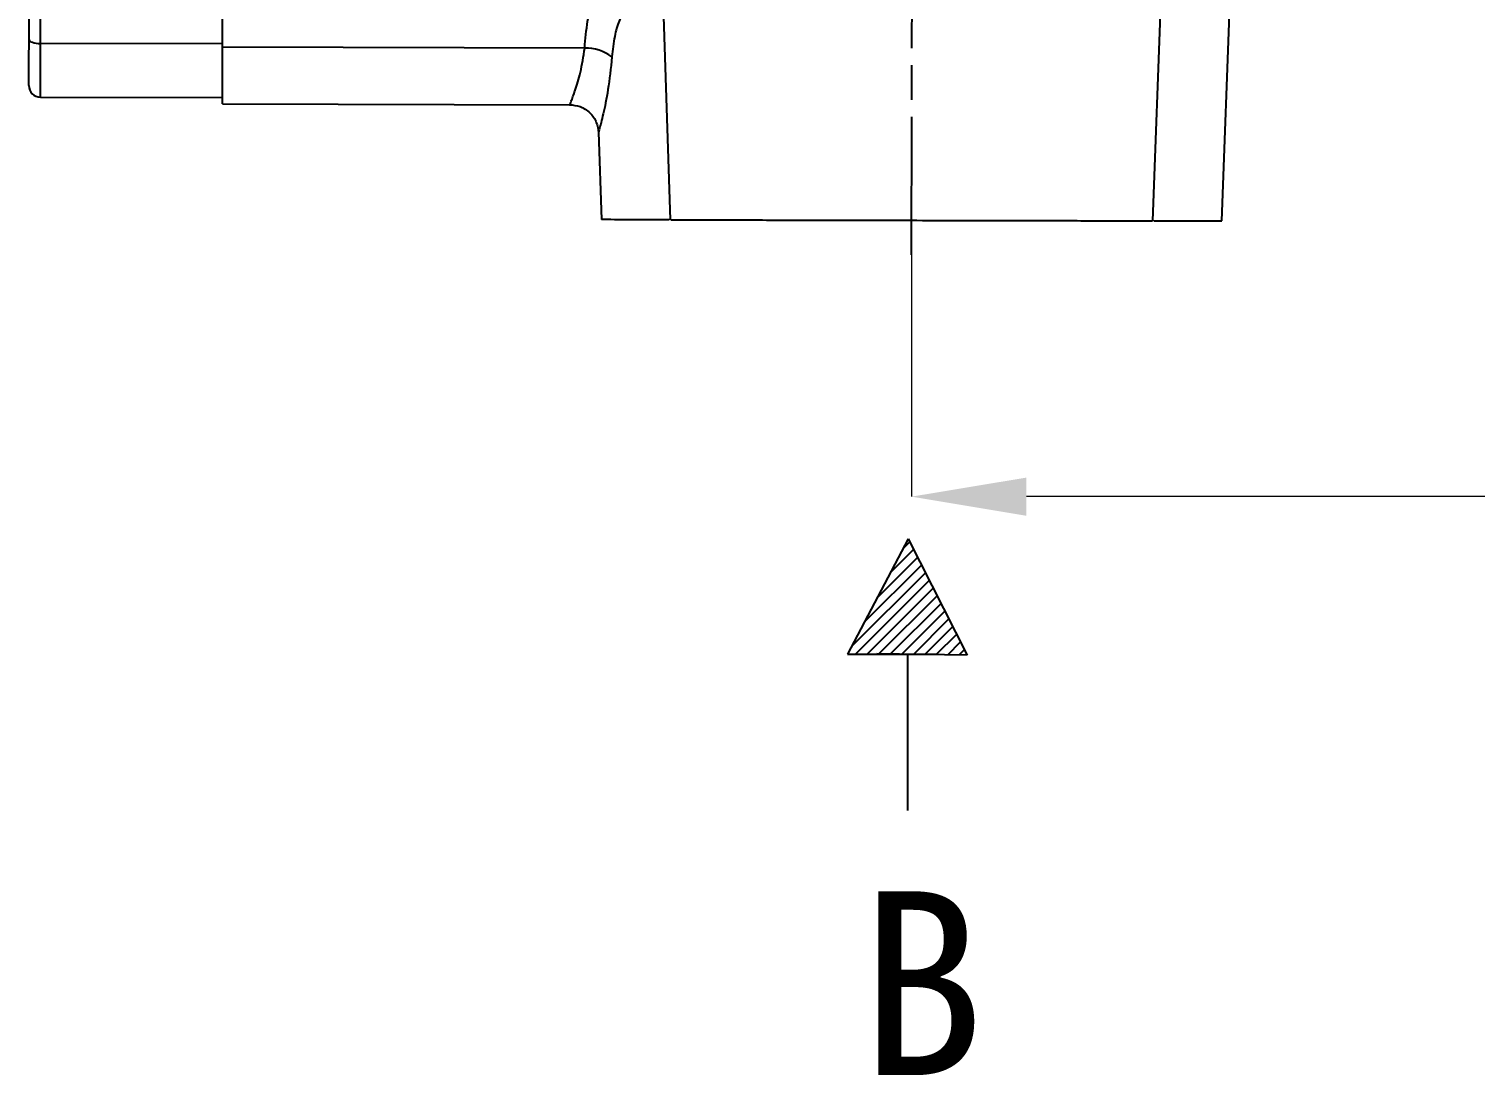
# Model space of a CAD drawing. Header units: millimetres. Extents: x 5659 to 7608, y 3628 to 5007.
# Drawn here: x 6042.7 to 6168.6, y 4593.6 to 4684.7 of the extents above; entities that cross this region are included whole.
import ezdxf

# ---------------------------------------------------------------- set-up
doc = ezdxf.new("R2010")
doc.units = ezdxf.units.MM
doc.linetypes.add('AM_ISO08W050', pattern=[18, 12, -1.5, 3, -1.5])
for name, color, linetype, lineweight in [('AM_5', 3, 'Continuous', 25), ('AM_7', 4, 'AM_ISO08W050', 25), ('文字', 7, 'Continuous', 13)]:
    doc.layers.add(name, color=color, linetype=linetype, lineweight=lineweight)
doc.layers.add('layer 1', color=7, linetype='Continuous')
doc.styles.add('SLDTEXTSTYLE1', font='txt.shx', dxfattribs={"width": 0.7, "bigfont": 'gbcbig.shx'})
doc.styles.add('STYLE1', font='txt.shx', dxfattribs={"width": 0.8, "height": 3, "bigfont": 'hzdx.shx'})
doc.dimstyles.new('SLDDIMSTYLE12$0', dxfattribs={"dimtxt": 12, "dimasz": 10, "dimexe": 0, "dimexo": 0.0625, "dimgap": 0.875, "dimtad": 1, "dimdec": 1, "dimlfac": 1.8, "dimrnd": 1e-09, "dimzin": 12, "dimdsep": 46, "dimtxsty": 'SLDTEXTSTYLE1', "dimcen": 0.09, "dimdle": 8.16, "dimclrd": 3, "dimclre": 3, "dimadec": 0, "dimazin": 3, "dimtfac": 1, "dimtdec": 1, "dimtofl": 0, "dimtmove": 0, "dimatfit": 3, "dimfxl": 0, "dimfrac": 2, "dimtolj": 1, "dimlwd": 5, "dimlwe": 5, "dimarcsym": 0})

# ---------------------------------------------------------------- blocks, each defined once
blk = doc.blocks.new('*D59')
at = {"layer": 'AM_5', "color": 3, "linetype": 'Continuous', "lineweight": 5, "transparency": 16777216}
for p, q in [((6119.54, 4667.95), (6119.54, 4643.95)), ((6271.46, 4643.95), (6129.54, 4643.95))]:
    blk.add_line(p, q, dxfattribs=at)
at = {"layer": 'AM_5', "color": 3, "lineweight": 5, "transparency": 16777216}
blk.add_line((6281.46, 4631.23), (6281.46, 4643.95), dxfattribs=at)
at = {"layer": 'AM_5', "color": 3, "transparency": 16777216}
for points in [[(6129.54, 4645.61), (6129.54, 4642.28), (6119.54, 4643.95)], [(6271.46, 4645.61), (6271.46, 4642.28), (6281.46, 4643.95)]]:
    blk.add_solid(points, dxfattribs=at)
at = {"layer": 'Defpoints', "color": 0, "transparency": 16777216}
for p in [(6119.54, 4668.01), (6119.54, 4643.95), (6281.46, 4631.17)]:
    blk.add_point(p, dxfattribs=at)
at = {"layer": 'AM_5', "color": 0, "transparency": 16777216, "insert": (6184.18, 4650.82), "char_height": 12, "attachment_point": 5, "style": 'SLDTEXTSTYLE1'}
blk.add_mtext('\\A1;160', dxfattribs=at)

msp = doc.modelspace()

# ---------------------------------------------------------------- hatches: boundary and pattern name
at = {"layer": 'layer 1'}
h = msp.add_hatch(dxfattribs=at)
h.set_pattern_fill('ANSI31', color=256, scale=0.225)
h.set_pattern_definition([(45, (-998.4277, 5839.8265), (-0.50513941, 0.50513941), [])])
h.paths.add_polyline_path([(6119.244, 4640.263), (6113.964, 4630.227), (6119.176, 4630.227), (6124.386, 4630.156)])

# ---------------------------------------------------------------- linework, layer by layer
at = {"color": 7, "linetype": 'Continuous', "lineweight": 25}
for p, q in [((6096.96, 4716.325), (6098.542, 4668.054)), ((6140.542, 4667.964), (6142.327, 4716.129)), ((6043.732, 4683.404), (6043.746, 4689.727)), ((6146.542, 4667.952), (6147.286, 4688.02)), ((6043.722, 4678.736), (6043.732, 4683.404)), ((6059.575, 4683.37), (6043.732, 4683.404)), ((6091.091, 4683.005), (6059.574, 4683.073)), ((6043.722, 4678.736), (6059.565, 4678.702)), ((6059.564, 4678.138), (6089.8, 4678.073)), ((6092.293, 4675.691), (6092.542, 4668.067))]:
    msp.add_line(p, q, dxfattribs=at)
at = {"color": 7, "linetype": 'Continuous', "lineweight": 25, "flags": 128}
msp.add_lwpolyline([(6042.733, 4683.758), (6042.752, 4683.689), (6042.809, 4683.623), (6042.901, 4683.562), (6043.025, 4683.509), (6043.177, 4683.465), (6043.35, 4683.432), (6043.537, 4683.411), (6043.732, 4683.404)], dxfattribs=at)
at = {"color": 7, "linetype": 'Continuous', "lineweight": 25}
for centre, radius, start, end in [((6240.756, 4767.954), 91.48, 180, 290.22656), ((6240.756, 4767.954), 91.441, 188.79238, 262.46584), ((6240.756, 4767.954), 90.976, 188.79238, 262.46584), ((6240.756, 4767.954), 86.42, 189.2043, 262.12076), ((6091.113, 4679.049), 3.957, 53.57818, 90.31639), ((6043.725, 4679.736), 1, 179.87751, 269.87751)]:
    msp.add_arc(centre, radius, start, end, dxfattribs=at)
for points in [[(6240.756, 4674.214), (6237.689, 4674.301), (6231.553, 4674.475), (6222.439, 4675.878), (6213.501, 4678.104), (6204.826, 4681.211), (6196.496, 4685.15), (6188.593, 4689.887), (6181.192, 4695.376), (6174.365, 4701.564), (6168.177, 4708.391), (6162.689, 4715.792), (6157.952, 4723.695), (6154.013, 4732.024), (6150.905, 4740.699), (6148.68, 4749.637), (6147.277, 4758.752), (6147.103, 4764.887), (6147.016, 4767.955)], [(6229.967, 4670.281), (6226.315, 4670.805), (6219.012, 4671.853), (6208.369, 4674.973), (6198.126, 4679.181), (6188.425, 4684.536), (6179.386, 4690.941), (6171.124, 4698.322), (6163.743, 4706.584), (6157.338, 4715.623), (6151.982, 4725.324), (6147.775, 4735.567), (6144.655, 4746.21), (6143.607, 4753.514), (6143.083, 4757.165)], [(6223.424, 4670.484), (6220.13, 4671.17), (6213.542, 4672.543), (6203.989, 4675.863), (6194.806, 4680.067), (6186.103, 4685.203), (6177.966, 4691.192), (6170.482, 4697.98), (6163.726, 4705.493), (6157.772, 4713.656), (6152.673, 4722.38), (6148.509, 4731.582), (6145.229, 4741.148), (6143.884, 4747.742), (6143.212, 4751.04)], [(6059.574, 4683.073), (6059.576, 4683.864), (6059.58, 4685.446), (6059.584, 4687.359), (6059.587, 4688.819), (6059.588, 4689.262), (6059.588, 4689.484)], [(6059.564, 4678.138), (6059.564, 4678.205), (6059.564, 4678.34), (6059.567, 4679.409), (6059.57, 4680.988), (6059.573, 4682.378), (6059.574, 4683.073)]]:
    msp.add_open_spline(points, degree=3, dxfattribs=at)
for points, knots in [([(6228.782, 4683.411), (6226.403, 4683.801), (6223.711, 4684.242), (6220.751, 4684.941), (6219.832, 4685.168), (6218.915, 4685.405), (6218.001, 4685.653), (6217.089, 4685.91), (6216.451, 4686.098), (6215.846, 4686.281), (6214.797, 4686.603), (6213.215, 4687.121), (6211.434, 4687.753), (6209.888, 4688.336), (6208.645, 4688.831), (6207.614, 4689.259), (6206.822, 4689.597), (6206.035, 4689.943), (6205.25, 4690.297), (6204.469, 4690.659), (6203.924, 4690.919), (6203.405, 4691.169), (6202.34, 4691.69), (6200.641, 4692.563), (6198.631, 4693.671), (6196.436, 4694.952), (6194.202, 4696.353), (6192.131, 4697.754), (6190.888, 4698.639), (6189.826, 4699.414), (6188.662, 4700.29), (6187.139, 4701.49), (6185.872, 4702.536), (6184.859, 4703.402), (6184.09, 4704.076), (6183.33, 4704.76), (6182.577, 4705.452), (6181.833, 4706.153), (6181.319, 4706.649), (6180.866, 4707.092), (6179.398, 4708.542), (6177.028, 4711.056), (6174.039, 4714.606), (6171.434, 4718.037), (6169.113, 4721.439), (6166.856, 4725.105), (6164.07, 4730.186), (6161.016, 4737.03), (6158.214, 4745.366), (6157.085, 4751.108), (6156.52, 4753.98)], [0, 0, 0, 0, 0.0669054, 0.0756699, 0.0844343, 0.0931986, 0.1019628, 0.110727, 0.119491, 0.1204246, 0.1282783, 0.1499631, 0.1666235, 0.1807533, 0.1958166, 0.2037808, 0.2117449, 0.219709, 0.2276731, 0.2356371, 0.2436011, 0.2444503, 0.2516161, 0.2765316, 0.2974645, 0.315335, 0.3470796, 0.3706379, 0.3847586, 0.3894352, 0.4071383, 0.4252052, 0.4432721, 0.4527358, 0.4621996, 0.4716633, 0.481127, 0.4905907, 0.5000544, 0.5009281, 0.5082098, 0.5573213, 0.596775, 0.6369947, 0.6768853, 0.7110643, 0.7564848, 0.8376565, 0.9188283, 1, 1, 1, 1]), ([(6042.733, 4683.758), (6042.735, 4684.605), (6042.739, 4686.327), (6042.743, 4688.419), (6042.746, 4690.004), (6042.747, 4690.479), (6042.748, 4690.713)], [0, 0, 0, 0, 0.2457963, 0.5, 0.7542037, 1, 1, 1, 1]), ([(6091.091, 4683.005), (6091.162, 4683.804), (6091.3, 4685.37), (6091.76, 4687.257), (6092.437, 4688.737), (6093.111, 4689.179), (6093.464, 4689.412)], [0, 0, 0, 0, 0.24563128, 0.48189632, 0.72795587, 1, 1, 1, 1]), ([(6095.623, 4687.037), (6095.3, 4686.863), (6094.684, 4686.531), (6094.069, 4685.428), (6093.649, 4684.013), (6093.527, 4682.849), (6093.462, 4682.232)], [0, 0, 0, 0, 0.2703279, 0.514495, 0.7428516, 1, 1, 1, 1]), ([(6042.725, 4679.738), (6042.725, 4679.791), (6042.725, 4679.898), (6042.727, 4680.768), (6042.73, 4682.069), (6042.732, 4683.204), (6042.733, 4683.758)], [0, 0, 0, 0, 0.244178, 0.5, 0.755822, 1, 1, 1, 1]), ([(6089.8, 4678.073), (6089.827, 4678.136), (6089.88, 4678.263), (6090.259, 4679.281), (6090.751, 4680.834), (6090.977, 4682.274), (6091.091, 4683.005)], [0, 0, 0, 0, 0.2379914, 0.4818785, 0.7367294, 1, 1, 1, 1]), ([(6093.462, 4682.232), (6093.357, 4681.242), (6093.154, 4679.321), (6092.697, 4677.206), (6092.357, 4675.876), (6092.32, 4675.75), (6092.304, 4675.691)], [0, 0, 0, 0, 0.2781733, 0.5397402, 0.7842945, 1, 1, 1, 1]), ([(6089.78, 4678.073), (6090.091, 4678.042), (6090.57, 4677.995), (6091.149, 4677.693), (6091.549, 4677.38), (6091.874, 4676.989), (6092.193, 4676.42), (6092.254, 4675.942), (6092.294, 4675.632)], [0, 0, 0, 0, 0.23972441, 0.36855075, 0.50003925, 0.63152203, 0.7603319, 1, 1, 1, 1]), ([(6098.455, 4668.054), (6098.416, 4668.054), (6097.35, 4668.057), (6095.784, 4668.06), (6093.912, 4668.064), (6092.763, 4668.067), (6092.616, 4668.067), (6092.542, 4668.067)], [0, 0, 0, 0, 0.0094252, 0.2570689, 0.5047126, 0.7523563, 1, 1, 1, 1]), ([(6098.588, 4668.054), (6098.614, 4668.054), (6098.671, 4668.054), (6099.555, 4668.052), (6101.051, 4668.048), (6103.15, 4668.044), (6105.76, 4668.038), (6108.807, 4668.032), (6112.191, 4668.025), (6115.808, 4668.017), (6118.298, 4668.012), (6119.542, 4668.009)], [0, 0, 0, 0, 0.0943349, 0.2075431, 0.3207512, 0.4339593, 0.5471675, 0.6603756, 0.7735837, 0.8867919, 1, 1, 1, 1]), ([(6119.542, 4668.009), (6120.787, 4668.006), (6123.277, 4668.001), (6126.893, 4667.993), (6130.278, 4667.986), (6133.325, 4667.979), (6135.935, 4667.974), (6138.033, 4667.969), (6139.53, 4667.966), (6140.414, 4667.964), (6140.47, 4667.964), (6140.496, 4667.964)], [0, 0, 0, 0, 0.1132081, 0.2264163, 0.3396244, 0.4528325, 0.5660407, 0.6792488, 0.792457, 0.9056651, 1, 1, 1, 1]), ([(6140.63, 4667.964), (6140.669, 4667.964), (6141.735, 4667.962), (6143.301, 4667.958), (6145.173, 4667.954), (6146.322, 4667.952), (6146.469, 4667.952), (6146.542, 4667.952)], [0, 0, 0, 0, 0.0094252, 0.2570689, 0.5047126, 0.7523563, 1, 1, 1, 1])]:
    msp.add_open_spline(points, degree=3, knots=knots, dxfattribs=at)
at = {"layer": 'AM_7'}
msp.add_line((6119.536, 4665.009), (6119.763, 4771.009), dxfattribs=at)
at = {"layer": 'layer 1'}
for p, q in [((6119.244, 4640.263), (6113.964, 4630.227)), ((6119.244, 4640.263), (6124.386, 4630.156)), ((6113.964, 4630.227), (6121.824, 4630.227)), ((6124.386, 4630.156), (6116.528, 4630.263)), ((6119.176, 4630.227), (6119.176, 4616.632))]:
    msp.add_line(p, q, dxfattribs=at)

# ---------------------------------------------------------------- texts
at = {"layer": '文字', "insert": (6120.423, 4601.588), "char_height": 16, "width": 240, "attachment_point": 5, "style": 'STYLE1'}
msp.add_mtext('\\pt176;{\\fSimSun|b0|i0|c134|p2;\\W1;B}', dxfattribs=at)

# ---------------------------------------------------------------- dimensions: what is measured, and where the dimension line sits
at = {"layer": 'AM_5'}
dim = msp.add_linear_dim(base=(6119.542, 4643.946), p1=(6281.464, 4631.17), p2=(6119.542, 4668.009), text='160', dimstyle='SLDDIMSTYLE12$0', override={"dimlfac": 1}, dxfattribs=at)
dim.commit()
dim.dimension.update_dxf_attribs({"geometry": '*D59', "text_midpoint": (6184.18, 4643.946), "dimtype": 160})

doc.saveas('drawing.dxf')
